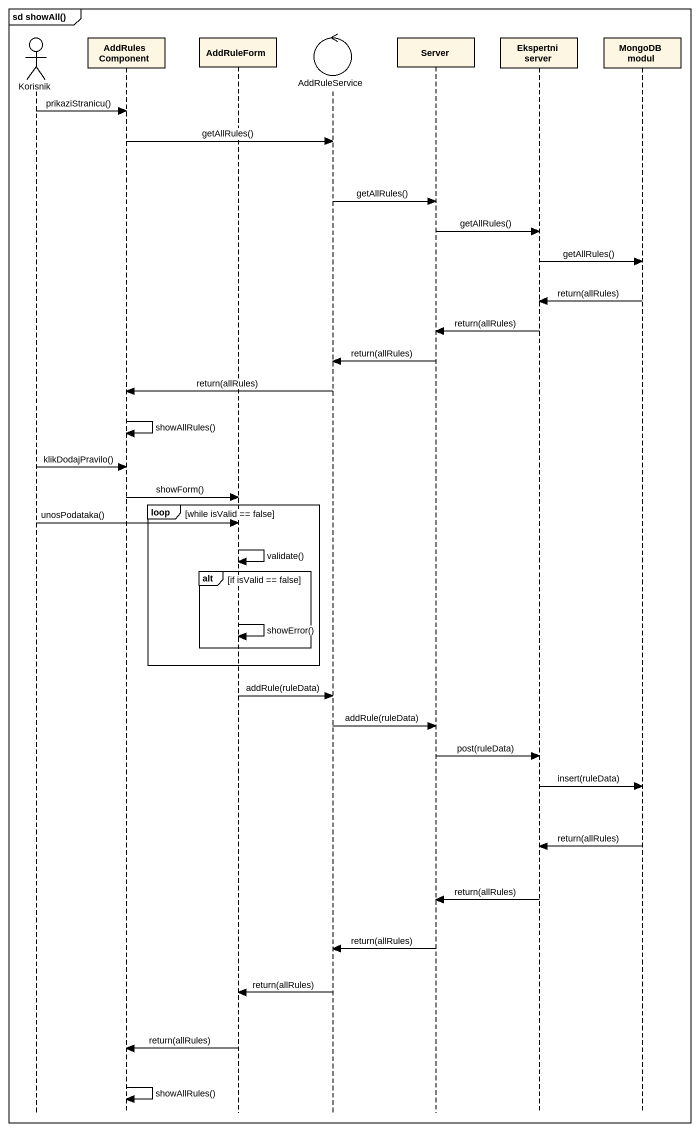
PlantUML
@startuml
mainframe sd showAll()
hide footbox
actor Korisnik
participant "AddRules Component" as AddRules_Component
participant AddRuleForm
control AddRuleService
participant Server
participant "Ekspertni server" as Ekspertni_server
participant "MongoDB modul" as MongoDB_modul

Korisnik -> AddRules_Component : prikaziStranicu()
AddRules_Component -> AddRuleService : getAllRules()
AddRuleService -> Server : getAllRules()
Server -> Ekspertni_server : getAllRules()
Ekspertni_server -> MongoDB_modul : getAllRules()
MongoDB_modul -> Ekspertni_server : return(allRules)
Ekspertni_server -> Server : return(allRules)
Server -> AddRuleService : return(allRules)
AddRuleService -> AddRules_Component : return(allRules)
AddRules_Component -> AddRules_Component : showAllRules()
Korisnik -> AddRules_Component : klikDodajPravilo()
AddRules_Component -> AddRuleForm : showForm()
loop while isValid == false
  Korisnik -> AddRuleForm : unosPodataka()
  AddRuleForm -> AddRuleForm : validate()
  alt if isValid == false
    AddRuleForm -> AddRuleForm : showError()
  end
end
AddRuleForm -> AddRuleService : addRule(ruleData)
AddRuleService -> Server : addRule(ruleData)
Server -> Ekspertni_server : post(ruleData)
Ekspertni_server -> MongoDB_modul : insert(ruleData)
MongoDB_modul -> Ekspertni_server : return(allRules)
Ekspertni_server -> Server : return(allRules)
Server -> AddRuleService : return(allRules)
AddRuleService -> AddRuleForm : return(allRules)
AddRuleForm -> AddRules_Component : return(allRules)
AddRules_Component -> AddRules_Component : showAllRules()
@enduml
